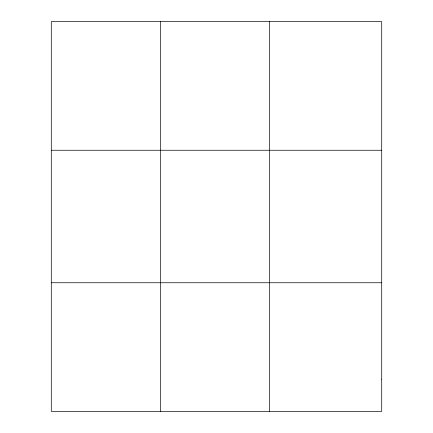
<?xml version="1.0" encoding="UTF-8"?>
<svg xmlns="http://www.w3.org/2000/svg" width="433" height="433" viewBox="0 0 433 433"><rect width="100%" height="100%" fill="white"/><g stroke="black" fill="none" stroke-linecap="round" stroke-linejoin="round"><path stroke-width="0.65" d="M160.329 21.65L160.329 411.35M269.369 21.65L269.369 411.35M51.289 150.251L381.711 150.251M51.289 282.749L381.711 282.749M381.711 379.2L381.711 411.35L51.289 411.35L51.289 21.65L381.711 21.65L381.711 379.2"/></g></svg>
